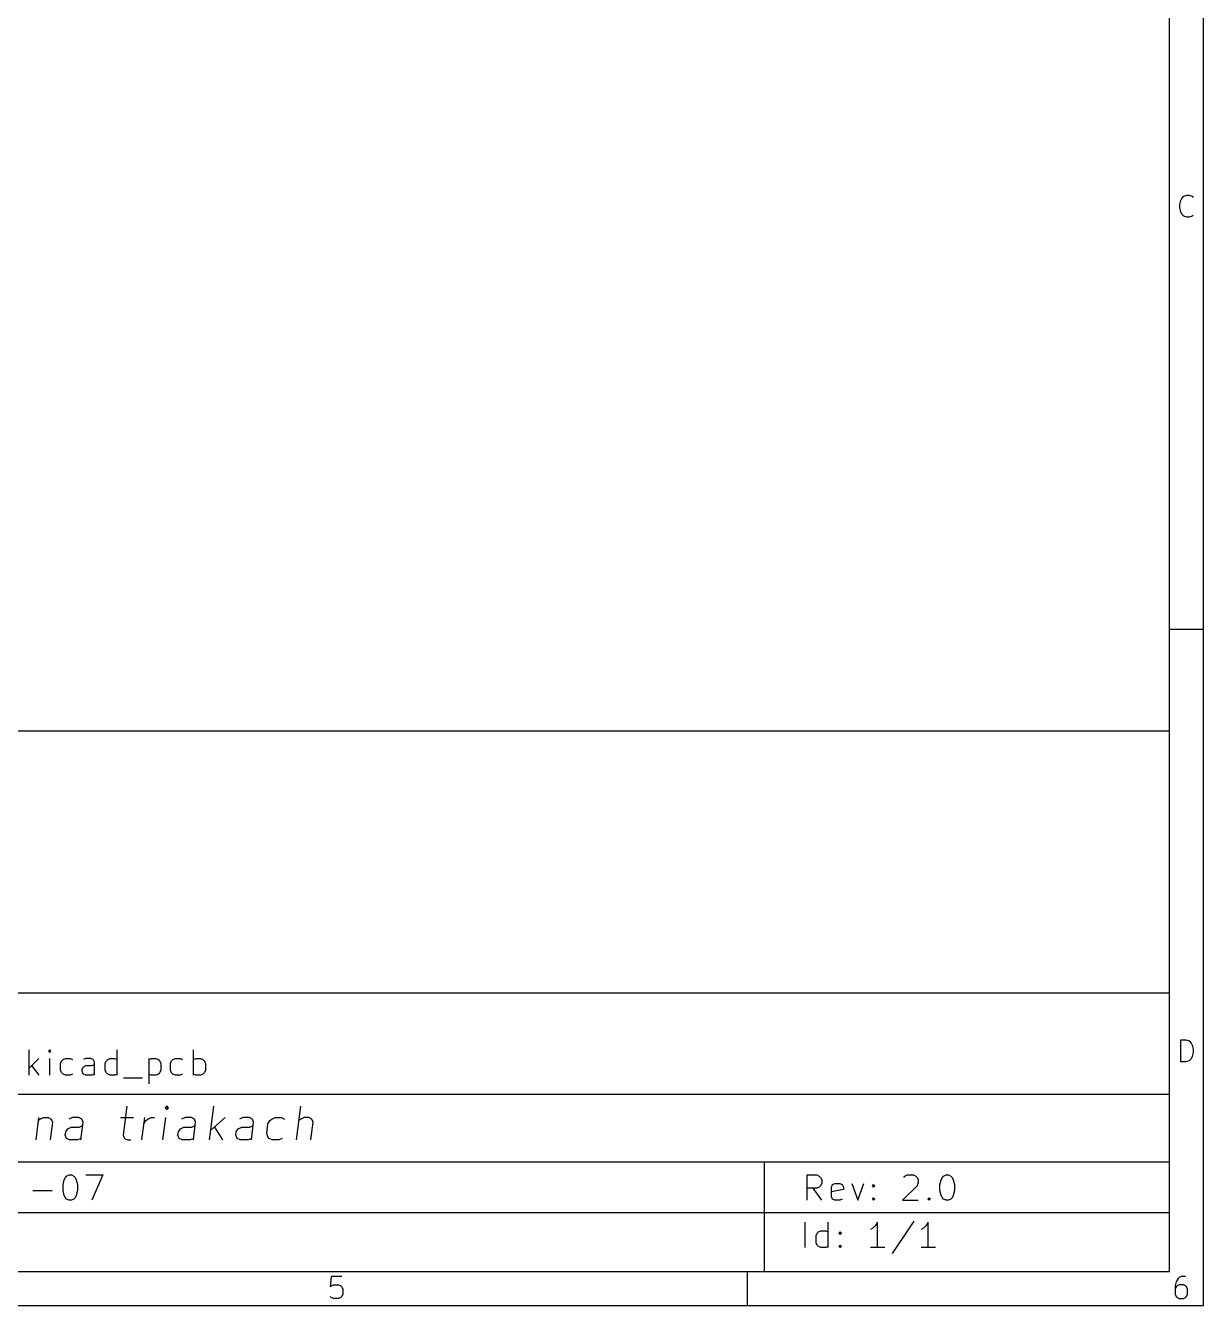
# Model space of a CAD drawing. Extents: x 10 to 287, y -200 to -10.
# Drawn here: x 217.3 to 287, y -200 to -124.2 of the extents above; entities that cross this region are included whole.
import ezdxf

# ---------------------------------------------------------------- set-up
doc = ezdxf.new("R2010")
doc.units = 0
doc.layers.add('BLACK', color=7, linetype='CONTINUOUS')

msp = doc.modelspace()

# ---------------------------------------------------------------- linework, layer by layer
at = {"layer": 'BLACK', "linetype": 'CONTINUOUS'}
for p, q in [((287.002, -200.007), (287.002, -10)), ((285.002, -198.007), (285.002, -12)), ((285.6, -134.845), (285.662, -134.598)), ((285.6, -135.031), (285.6, -134.845)), ((285.662, -134.598), (285.724, -134.474)), ((285.724, -134.474), (285.847, -134.35)), ((285.847, -134.35), (286.033, -134.288)), ((286.033, -134.288), (286.157, -134.288)), ((286.157, -134.288), (286.343, -134.35)), ((286.343, -134.35), (286.405, -134.412)), ((285.662, -135.279), (285.6, -135.031)), ((285.724, -135.402), (285.662, -135.279)), ((285.847, -135.526), (285.724, -135.402)), ((286.033, -135.588), (285.847, -135.526)), ((286.157, -135.588), (286.033, -135.588)), ((286.343, -135.526), (286.157, -135.588)), ((286.405, -135.464), (286.343, -135.526)), ((287.002, -160), (285.002, -160)), ((285.002, -166.007), (177.002, -166.007)), ((285.002, -198.007), (285.002, -166.007)), ((177.002, -181.507), (285.002, -181.507)), ((285.662, -185.588), (285.662, -184.288)), ((285.662, -184.288), (285.971, -184.288)), ((285.971, -184.288), (286.157, -184.35)), ((286.157, -184.35), (286.281, -184.474)), ((286.281, -184.474), (286.343, -184.598)), ((286.343, -184.598), (286.405, -184.845)), ((286.405, -184.845), (286.405, -185.031)), ((217.506, -186.386), (217.506, -184.886)), ((218.077, -185.386), (217.506, -185.957)), ((218.72, -184.886), (218.649, -184.957)), ((218.649, -184.957), (218.72, -185.029)), ((218.791, -184.957), (218.72, -184.886)), ((218.72, -184.886), (218.72, -185.029)), ((218.72, -185.029), (218.791, -184.957)), ((218.72, -186.386), (218.72, -185.386)), ((219.363, -185.671), (219.434, -185.529)), ((219.434, -185.529), (219.506, -185.457)), ((219.506, -185.457), (219.649, -185.386)), ((219.649, -185.386), (219.934, -185.386)), ((219.934, -185.386), (220.077, -185.457)), ((220.863, -185.386), (220.72, -185.457)), ((221.149, -185.386), (220.863, -185.386)), ((221.291, -185.457), (221.149, -185.386)), ((221.363, -185.6), (221.291, -185.457)), ((221.363, -186.386), (221.363, -185.6)), ((222.006, -185.671), (222.077, -185.529)), ((222.077, -185.529), (222.149, -185.457)), ((222.149, -185.457), (222.291, -185.386)), ((222.291, -185.386), (222.577, -185.386)), ((222.577, -185.386), (222.72, -185.457)), ((222.72, -186.386), (222.72, -184.886)), ((224.577, -185.386), (224.577, -186.886)), ((224.577, -185.457), (224.72, -185.386)), ((224.72, -185.386), (225.006, -185.386)), ((225.006, -185.386), (225.149, -185.457)), ((225.149, -185.457), (225.22, -185.529)), ((225.22, -185.529), (225.291, -185.671)), ((225.863, -185.671), (225.934, -185.529)), ((225.934, -185.529), (226.006, -185.457)), ((226.006, -185.457), (226.149, -185.386)), ((226.149, -185.386), (226.434, -185.386)), ((226.434, -185.386), (226.577, -185.457)), ((227.22, -186.386), (227.22, -184.886)), ((227.22, -185.457), (227.363, -185.386)), ((227.363, -185.386), (227.649, -185.386)), ((227.649, -185.386), (227.791, -185.457)), ((227.791, -185.457), (227.863, -185.529)), ((227.863, -185.529), (227.934, -185.671)), ((285.971, -185.588), (285.662, -185.588)), ((286.157, -185.526), (285.971, -185.588)), ((286.281, -185.402), (286.157, -185.526)), ((286.343, -185.279), (286.281, -185.402)), ((286.405, -185.031), (286.343, -185.279)), ((217.649, -185.814), (218.077, -186.386)), ((219.363, -186.1), (219.363, -185.671)), ((219.434, -186.243), (219.363, -186.1)), ((219.506, -186.314), (219.434, -186.243)), ((219.649, -186.386), (219.506, -186.314)), ((220.077, -186.314), (219.934, -186.386)), ((220.649, -186.029), (220.72, -185.886)), ((220.649, -186.171), (220.649, -186.029)), ((220.72, -186.314), (220.649, -186.171)), ((220.72, -185.886), (220.863, -185.814)), ((220.863, -186.386), (220.72, -186.314)), ((220.863, -185.814), (221.22, -185.814)), ((221.22, -185.814), (221.363, -185.743)), ((221.363, -186.314), (221.22, -186.386)), ((222.006, -186.1), (222.006, -185.671)), ((222.077, -186.243), (222.006, -186.1)), ((222.149, -186.314), (222.077, -186.243)), ((222.291, -186.386), (222.149, -186.314)), ((222.72, -186.314), (222.577, -186.386)), ((224.72, -186.386), (224.577, -186.314)), ((225.149, -186.314), (225.006, -186.386)), ((225.22, -186.243), (225.149, -186.314)), ((225.291, -186.1), (225.22, -186.243)), ((225.291, -185.671), (225.291, -186.1)), ((225.863, -186.1), (225.863, -185.671)), ((225.934, -186.243), (225.863, -186.1)), ((226.006, -186.314), (225.934, -186.243)), ((226.149, -186.386), (226.006, -186.314)), ((226.577, -186.314), (226.434, -186.386)), ((227.363, -186.386), (227.22, -186.314)), ((227.791, -186.314), (227.649, -186.386)), ((227.863, -186.243), (227.791, -186.314)), ((227.934, -186.1), (227.863, -186.243)), ((227.934, -185.671), (227.934, -186.1)), ((219.934, -186.386), (219.649, -186.386)), ((221.22, -186.386), (220.863, -186.386)), ((222.577, -186.386), (222.291, -186.386)), ((223.077, -186.529), (224.22, -186.529)), ((225.006, -186.386), (224.72, -186.386)), ((226.434, -186.386), (226.149, -186.386)), ((227.649, -186.386), (227.363, -186.386)), ((177.002, -187.507), (285.002, -187.507)), ((223.286, -188.212), (223.072, -189.926)), ((225.667, -188.212), (225.56, -188.307)), ((225.56, -188.307), (225.643, -188.402)), ((225.667, -188.212), (225.643, -188.402)), ((225.643, -188.402), (225.75, -188.307)), ((225.75, -188.307), (225.667, -188.212)), ((228.179, -190.212), (228.429, -188.212)), ((233.322, -190.212), (233.572, -188.212)), ((218.06, -188.879), (217.893, -190.212)), ((218.036, -189.069), (218.143, -188.974)), ((218.143, -188.974), (218.346, -188.879)), ((218.346, -188.879), (218.631, -188.879)), ((218.631, -188.879), (218.81, -188.974)), ((218.881, -189.164), (218.75, -190.212)), ((218.81, -188.974), (218.881, -189.164)), ((220.06, -188.879), (219.857, -188.974)), ((220.441, -188.879), (220.06, -188.879)), ((220.619, -188.974), (220.441, -188.879)), ((220.465, -189.45), (220.667, -189.355)), ((220.56, -190.212), (220.691, -189.164)), ((220.691, -189.164), (220.619, -188.974)), ((222.917, -188.879), (223.679, -188.879)), ((224.179, -190.212), (224.346, -188.879)), ((224.298, -189.26), (224.417, -189.069)), ((224.417, -189.069), (224.524, -188.974)), ((224.524, -188.974), (224.726, -188.879)), ((224.726, -188.879), (224.917, -188.879)), ((225.417, -190.212), (225.584, -188.879)), ((226.726, -188.879), (226.524, -188.974)), ((227.107, -188.879), (226.726, -188.879)), ((227.286, -188.974), (227.107, -188.879)), ((227.131, -189.45), (227.334, -189.355)), ((227.226, -190.212), (227.357, -189.164)), ((227.357, -189.164), (227.286, -188.974)), ((229.107, -188.879), (228.25, -189.641)), ((230.155, -188.879), (229.953, -188.974)), ((230.536, -188.879), (230.155, -188.879)), ((230.715, -188.974), (230.536, -188.879)), ((230.56, -189.45), (230.762, -189.355)), ((230.655, -190.212), (230.786, -189.164)), ((230.786, -189.164), (230.715, -188.974)), ((231.56, -189.831), (231.631, -189.26)), ((231.631, -189.26), (231.75, -189.069)), ((231.75, -189.069), (231.857, -188.974)), ((231.857, -188.974), (232.06, -188.879)), ((232.06, -188.879), (232.441, -188.879)), ((232.441, -188.879), (232.619, -188.974)), ((233.572, -188.974), (233.465, -189.069)), ((233.774, -188.879), (233.572, -188.974)), ((234.06, -188.879), (233.774, -188.879)), ((234.238, -188.974), (234.06, -188.879)), ((234.179, -190.212), (234.31, -189.164)), ((234.31, -189.164), (234.238, -188.974)), ((219.643, -189.926), (219.667, -189.736)), ((219.715, -190.117), (219.643, -189.926)), ((219.667, -189.736), (219.786, -189.545)), ((219.893, -190.212), (219.715, -190.117)), ((219.786, -189.545), (219.988, -189.45)), ((219.988, -189.45), (220.465, -189.45)), ((220.572, -190.117), (220.369, -190.212)), ((223.072, -189.926), (223.143, -190.117)), ((223.143, -190.117), (223.322, -190.212)), ((226.31, -189.926), (226.334, -189.736)), ((226.381, -190.117), (226.31, -189.926)), ((226.334, -189.736), (226.453, -189.545)), ((226.56, -190.212), (226.381, -190.117)), ((226.453, -189.545), (226.655, -189.45)), ((226.655, -189.45), (227.131, -189.45)), ((227.238, -190.117), (227.036, -190.212)), ((228.465, -189.45), (228.941, -190.212)), ((229.738, -189.926), (229.762, -189.736)), ((229.81, -190.117), (229.738, -189.926)), ((229.762, -189.736), (229.881, -189.545)), ((229.988, -190.212), (229.81, -190.117)), ((229.881, -189.545), (230.084, -189.45)), ((230.084, -189.45), (230.56, -189.45)), ((230.667, -190.117), (230.465, -190.212)), ((231.631, -190.021), (231.56, -189.831)), ((231.715, -190.117), (231.631, -190.021)), ((231.893, -190.212), (231.715, -190.117)), ((232.476, -190.117), (232.274, -190.212)), ((220.369, -190.212), (219.893, -190.212)), ((223.322, -190.212), (223.512, -190.212)), ((227.036, -190.212), (226.56, -190.212)), ((230.465, -190.212), (229.988, -190.212)), ((232.274, -190.212), (231.893, -190.212)), ((177.002, -191.507), (285.002, -191.507)), ((261.002, -191.507), (261.002, -198.007)), ((219.577, -192.571), (219.649, -192.429)), ((219.649, -192.429), (219.72, -192.357)), ((219.72, -192.357), (219.863, -192.286)), ((219.863, -192.286), (220.006, -192.286)), ((220.006, -192.286), (220.149, -192.357)), ((220.149, -192.357), (220.22, -192.429)), ((220.22, -192.429), (220.291, -192.571)), ((220.863, -192.286), (221.863, -192.286)), ((221.863, -192.286), (221.22, -193.786)), ((263.554, -193.786), (263.554, -192.286)), ((263.554, -192.286), (264.126, -192.286)), ((264.126, -192.286), (264.269, -192.357)), ((264.269, -192.357), (264.34, -192.429)), ((264.34, -192.429), (264.411, -192.571)), ((269.269, -192.429), (269.34, -192.357)), ((269.34, -192.357), (269.483, -192.286)), ((269.483, -192.286), (269.84, -192.286)), ((269.84, -192.286), (269.983, -192.357)), ((269.983, -192.357), (270.054, -192.429)), ((270.054, -192.429), (270.126, -192.571)), ((271.483, -192.571), (271.554, -192.429)), ((271.554, -192.429), (271.626, -192.357)), ((271.626, -192.357), (271.769, -192.286)), ((271.769, -192.286), (271.911, -192.286)), ((271.911, -192.286), (272.054, -192.357)), ((272.054, -192.357), (272.126, -192.429)), ((272.126, -192.429), (272.197, -192.571)), ((219.506, -192.857), (219.577, -192.571)), ((219.506, -193.214), (219.506, -192.857)), ((220.291, -192.571), (220.363, -192.857)), ((220.363, -192.857), (220.363, -193.214)), ((264.126, -193.071), (263.554, -193.071)), ((264.411, -193.786), (263.911, -193.071)), ((264.269, -193), (264.126, -193.071)), ((264.34, -192.929), (264.269, -193)), ((264.411, -192.786), (264.34, -192.929)), ((264.411, -192.571), (264.411, -192.786)), ((264.983, -193), (265.054, -192.857)), ((264.983, -193.571), (264.983, -193)), ((265.697, -193.143), (264.983, -193.286)), ((265.054, -192.857), (265.197, -192.786)), ((265.197, -192.786), (265.483, -192.786)), ((265.483, -192.786), (265.626, -192.857)), ((265.626, -192.857), (265.697, -193)), ((265.697, -193), (265.697, -193.143)), ((266.197, -192.786), (266.554, -193.786)), ((266.554, -193.786), (266.911, -192.786)), ((267.411, -192.929), (267.483, -192.857)), ((267.483, -193), (267.411, -192.929)), ((267.483, -192.857), (267.554, -192.929)), ((267.483, -192.857), (267.483, -193)), ((267.554, -192.929), (267.483, -193)), ((270.054, -192.929), (269.197, -193.786)), ((270.126, -192.714), (270.054, -192.929)), ((270.126, -192.571), (270.126, -192.714)), ((271.411, -192.857), (271.483, -192.571)), ((271.411, -193.214), (271.411, -192.857)), ((272.197, -192.571), (272.269, -192.857)), ((272.269, -192.857), (272.269, -193.214)), ((217.72, -193.214), (218.863, -193.214)), ((219.577, -193.5), (219.506, -193.214)), ((219.649, -193.643), (219.577, -193.5)), ((219.72, -193.714), (219.649, -193.643)), ((219.863, -193.786), (219.72, -193.714)), ((220.006, -193.786), (219.863, -193.786)), ((220.149, -193.714), (220.006, -193.786)), ((220.22, -193.643), (220.149, -193.714)), ((220.291, -193.5), (220.22, -193.643)), ((220.363, -193.214), (220.291, -193.5)), ((265.054, -193.714), (264.983, -193.571)), ((265.197, -193.786), (265.054, -193.714)), ((265.483, -193.786), (265.197, -193.786)), ((265.626, -193.714), (265.483, -193.786)), ((267.411, -193.714), (267.483, -193.643)), ((267.483, -193.786), (267.411, -193.714)), ((267.483, -193.643), (267.554, -193.714)), ((267.483, -193.643), (267.483, -193.786)), ((267.554, -193.714), (267.483, -193.786)), ((269.197, -193.786), (270.126, -193.786)), ((270.697, -193.714), (270.769, -193.643)), ((270.769, -193.786), (270.697, -193.714)), ((270.769, -193.643), (270.84, -193.714)), ((270.769, -193.643), (270.769, -193.786)), ((270.84, -193.714), (270.769, -193.786)), ((271.483, -193.5), (271.411, -193.214)), ((271.554, -193.643), (271.483, -193.5)), ((271.626, -193.714), (271.554, -193.643)), ((271.769, -193.786), (271.626, -193.714)), ((271.911, -193.786), (271.769, -193.786)), ((272.054, -193.714), (271.911, -193.786)), ((272.126, -193.643), (272.054, -193.714)), ((272.197, -193.5), (272.126, -193.643)), ((272.269, -193.214), (272.197, -193.5)), ((177.002, -194.507), (285.002, -194.507)), ((263.434, -196.586), (263.434, -195.086)), ((264.791, -196.586), (264.791, -195.086)), ((267.434, -195.443), (267.291, -195.514)), ((267.577, -195.3), (267.434, -195.443)), ((267.72, -195.086), (267.577, -195.3)), ((267.72, -196.586), (267.72, -195.086)), ((269.863, -195.014), (268.577, -196.943)), ((270.434, -195.443), (270.291, -195.514)), ((270.577, -195.3), (270.434, -195.443)), ((270.72, -195.086), (270.577, -195.3)), ((270.72, -196.586), (270.72, -195.086)), ((264.077, -195.871), (264.149, -195.729)), ((264.077, -196.3), (264.077, -195.871)), ((264.149, -195.729), (264.22, -195.657)), ((264.22, -195.657), (264.363, -195.586)), ((264.363, -195.586), (264.649, -195.586)), ((264.649, -195.586), (264.791, -195.657)), ((265.434, -195.729), (265.506, -195.657)), ((265.506, -195.8), (265.434, -195.729)), ((265.506, -195.657), (265.577, -195.729)), ((265.506, -195.657), (265.506, -195.8)), ((265.577, -195.729), (265.506, -195.8)), ((264.149, -196.443), (264.077, -196.3)), ((264.22, -196.514), (264.149, -196.443)), ((264.363, -196.586), (264.22, -196.514)), ((264.649, -196.586), (264.363, -196.586)), ((264.791, -196.514), (264.649, -196.586)), ((265.434, -196.514), (265.506, -196.443)), ((265.506, -196.586), (265.434, -196.514)), ((265.506, -196.443), (265.577, -196.514)), ((265.506, -196.443), (265.506, -196.586)), ((265.577, -196.514), (265.506, -196.586)), ((268.149, -196.586), (267.291, -196.586)), ((271.149, -196.586), (270.291, -196.586)), ((12, -198.007), (285.002, -198.007)), ((177.002, -198.007), (285.002, -198.007)), ((235.385, -198.295), (235.323, -198.914)), ((236.004, -198.295), (235.385, -198.295)), ((260, -198.007), (260, -200.007)), ((285.508, -198.419), (285.385, -198.605)), ((285.57, -198.357), (285.508, -198.419)), ((285.694, -198.295), (285.57, -198.357)), ((285.942, -198.295), (285.694, -198.295)), ((235.323, -198.914), (235.385, -198.852)), ((235.385, -198.852), (235.508, -198.791)), ((235.508, -198.791), (235.818, -198.791)), ((235.818, -198.791), (235.942, -198.852)), ((235.942, -198.852), (236.004, -198.914)), ((236.004, -198.914), (236.065, -199.038)), ((236.065, -199.038), (236.065, -199.348)), ((285.385, -198.605), (285.323, -198.852)), ((285.323, -198.852), (285.323, -199.348)), ((285.385, -198.914), (285.323, -199.038)), ((285.446, -198.852), (285.385, -198.914)), ((285.57, -198.791), (285.446, -198.852)), ((285.818, -198.791), (285.57, -198.791)), ((285.942, -198.852), (285.818, -198.791)), ((286.004, -198.914), (285.942, -198.852)), ((286.065, -199.038), (286.004, -198.914)), ((286.065, -199.348), (286.065, -199.038)), ((10, -200.007), (287.002, -200.007)), ((235.385, -199.533), (235.323, -199.471)), ((235.508, -199.595), (235.385, -199.533)), ((235.818, -199.595), (235.508, -199.595)), ((235.942, -199.533), (235.818, -199.595)), ((236.004, -199.471), (235.942, -199.533)), ((236.065, -199.348), (236.004, -199.471)), ((285.323, -199.348), (285.385, -199.471)), ((285.385, -199.471), (285.446, -199.533)), ((285.446, -199.533), (285.57, -199.595)), ((285.57, -199.595), (285.818, -199.595)), ((285.818, -199.595), (285.942, -199.533)), ((285.942, -199.533), (286.004, -199.471)), ((286.004, -199.471), (286.065, -199.348))]:
    msp.add_line(p, q, dxfattribs=at)

doc.saveas('drawing.dxf')
